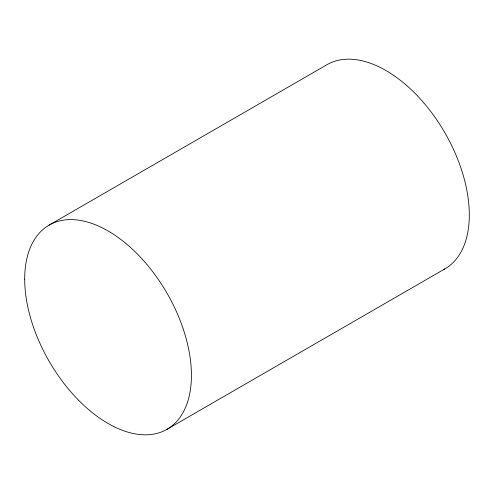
<?xml version="1.0" encoding="UTF-8"?>
<svg xmlns="http://www.w3.org/2000/svg" width="494" height="494" viewBox="0 0 494 494"><rect width="100%" height="100%" fill="white"/><g stroke="black" fill="none" stroke-linecap="round" stroke-linejoin="round"><path stroke-width="0.74" d="M49.116 225.116L326.991 64.689A117.893 68.067 60 0 1 445.52 133.855A117.893 68.067 60 0 1 443.593 269.594M167.009 429.311L444.884 268.884M24.7 279.085A117.893 68.067 60 0 0 149.744 434.64A117.893 68.067 60 0 0 149.744 267.915A117.893 68.067 60 0 0 24.7 279.085"/></g></svg>
